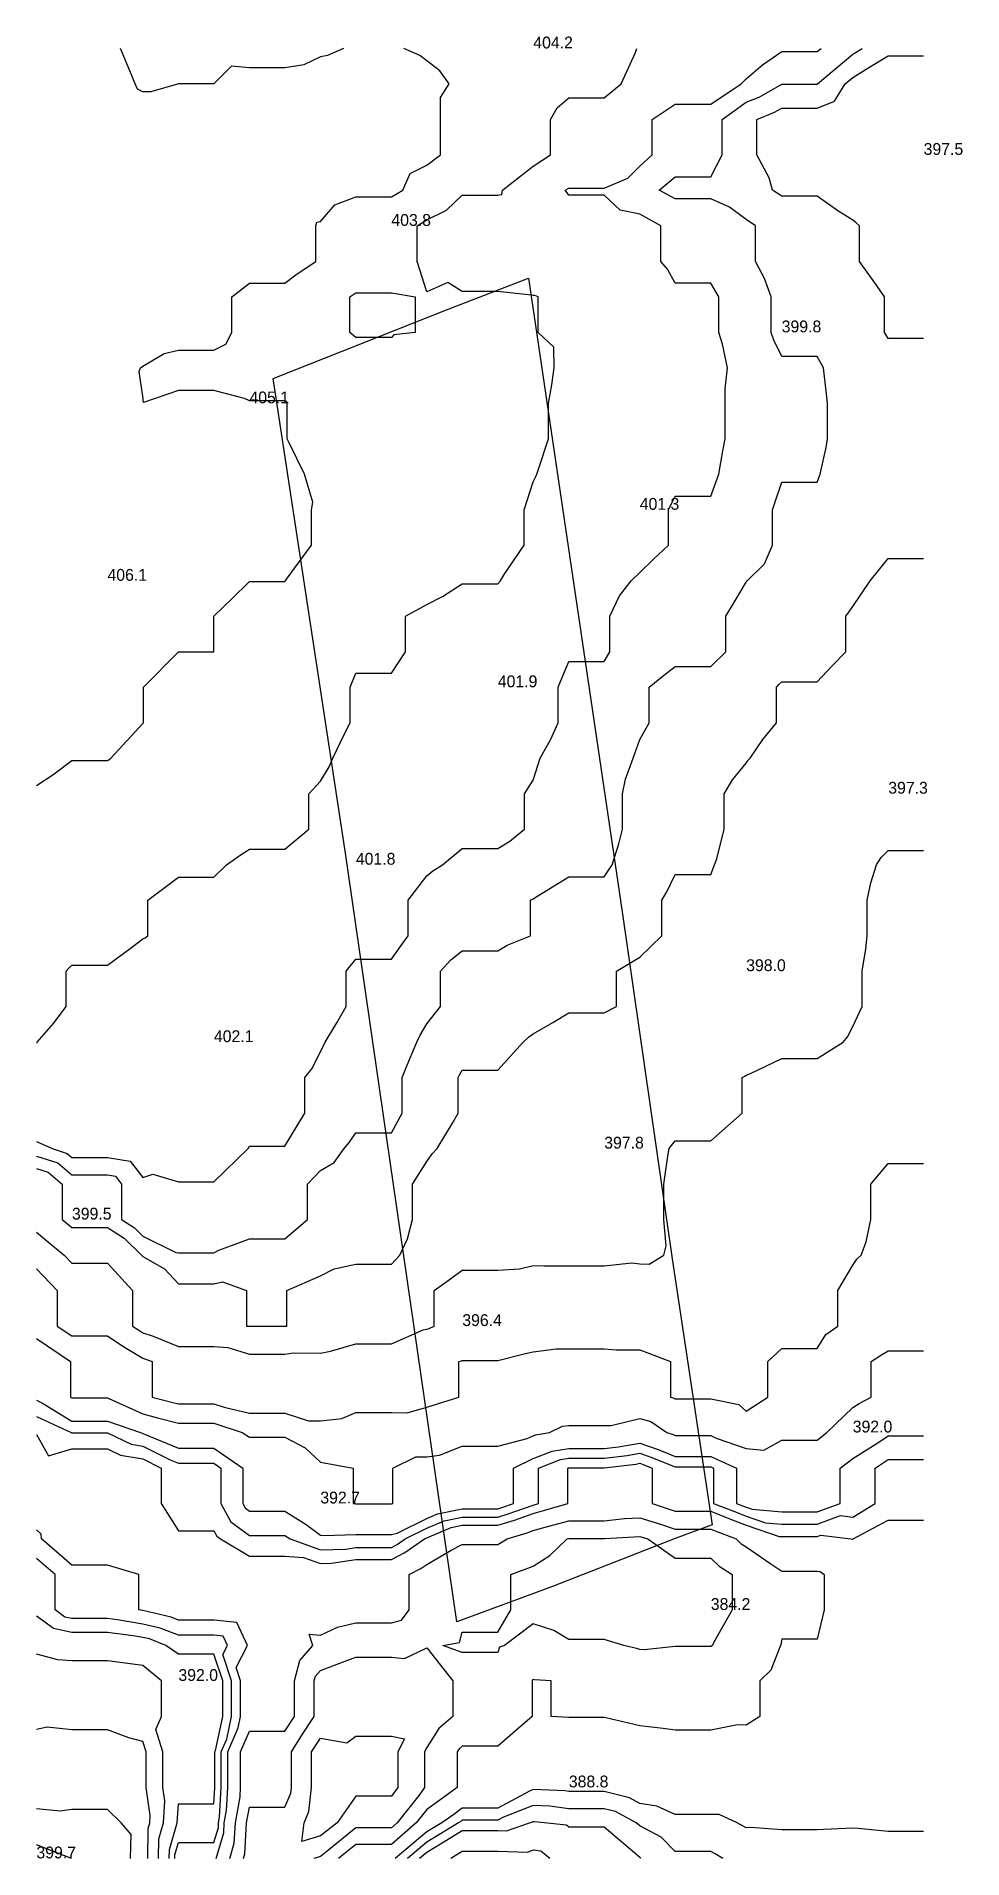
# Model space of a CAD drawing. Extents: x 0 to 78, y 0 to 154.
import ezdxf

# ---------------------------------------------------------------- set-up
doc = ezdxf.new("R2010")
doc.units = 0
for name, color, linetype in [('CONTOURS_MAJEURES', 3, 'CONTINUOUS'), ('CONTOURS_MINEURES', 8, 'CONTINUOUS'), ('PARCELLE', 4, 'CONTINUOUS'), ('POINTS_COTES', 7, 'CONTINUOUS')]:
    doc.layers.add(name, color=color, linetype=linetype)

msp = doc.modelspace()

# ---------------------------------------------------------------- linework, layer by layer
at = {"layer": 'CONTOURS_MAJEURES'}
for points in [[(-0.002, 59.372), (1.798, 58.8), (3.001, 57.783), (5.223, 57.783), (6.003, 57.783), (6.67, 57.671), (7.187, 57.004), (7.187, 55.815), (7.187, 53.998), (8.289, 53.29), (8.995, 52.603), (11.791, 51.209), (11.998, 51.177), (12.173, 51.177), (15, 51.177), (15.41, 51.411), (18.003, 52.371), (19.633, 52.371), (21.005, 52.371), (22.9, 53.998), (22.9, 55.1), (22.9, 57.004), (23.448, 57.554), (23.997, 58.161), (25.178, 58.822), (26.018, 60), (26.468, 60.53), (26.999, 61.34), (28.659, 61.34), (30.002, 61.34), (30.916, 62.996), (30.916, 65.087), (30.916, 66.002), (31.54, 67.537), (32.159, 68.998), (32.427, 69.576), (33.004, 70.54), (34.141, 72.005), (34.141, 73.143), (34.141, 75), (35.03, 75.968), (35.996, 76.72), (37.72, 76.72), (38.999, 76.72), (39.802, 77.195), (41.761, 77.996), (41.761, 80.762), (41.761, 81.003), (41.928, 81.076), (42.001, 81.11), (42.376, 81.377), (45.004, 82.975), (46.025, 82.975), (47.995, 82.975), (48.673, 83.998), (49.24, 85.758), (49.542, 87.005), (49.542, 88.548), (49.542, 90.001), (49.782, 91.214), (50.428, 92.996), (50.998, 94.571), (51.788, 96.003), (51.788, 98.21), (51.788, 98.999), (53.011, 99.989), (54, 100.752), (55.251, 100.752), (57.003, 100.752), (58.276, 102.005), (58.276, 103.28), (58.276, 105.001), (58.918, 106.079), (59.995, 107.889), (60.074, 107.996), (61.554, 109.441), (62.219, 111.003), (62.219, 113.222), (62.219, 113.999), (62.405, 114.592), (62.997, 116.337), (63.664, 116.337), (66, 116.337), (66.245, 117.005), (66.75, 119.252), (66.866, 120.001), (66.866, 122.133), (66.866, 122.997), (66.79, 123.788), (66.53, 126.003), (66, 126.966), (65.035, 126.966), (62.997, 126.966), (62.341, 128.345), (62.12, 128.999), (62.12, 129.875), (62.12, 131.995), (61.547, 133.549), (60.771, 135.001), (60.771, 137.222), (60.771, 137.997), (59.995, 138.54), (58.572, 139.574), (57.003, 140.298), (54.705, 140.298), (54, 140.298), (52.646, 141.004), (54, 142.133), (55.133, 142.133), (57.003, 142.133), (57.966, 143.999), (57.966, 146.03), (57.966, 146.995), (59.995, 148.444), (61.103, 148.892), (62.997, 149.981), (65.979, 149.981), (66, 149.981), (66.014, 149.987), (66.023, 150.002), (69.002, 152.505), (69.809, 152.997)], [(-0.002, 37.341), (2.94, 36.002), (2.962, 35.963), (3.001, 35.974), (3.028, 35.974), (6.003, 35.974), (8.01, 35.012), (8.995, 34.849), (11.306, 33.687), (11.998, 33.405), (12.406, 33.405), (15, 33.405), (15.59, 32.995), (15.59, 32.407), (15.59, 29.999), (16.436, 28.436), (18.003, 27.293), (18.293, 27.293), (21.005, 27.293), (21.456, 27.004), (23.997, 26.083), (26.147, 26.15), (26.999, 26.28), (29.279, 26.28), (30.002, 26.28), (30.48, 26.525), (31.167, 27.004), (33.004, 27.923), (34.466, 28.536), (35.996, 28.854), (37.144, 28.854), (38.999, 28.854), (39.875, 29.125), (42.001, 29.87), (42.448, 29.999), (42.448, 30.445), (42.448, 32.995), (44.286, 33.714), (45.004, 33.834), (45.839, 33.834), (47.995, 33.834), (49.929, 34.065), (50.998, 34.244), (51.925, 33.924), (54, 33.101), (54.106, 33.101), (57.003, 33.101), (57.235, 32.995), (57.235, 32.763), (57.235, 29.999), (59.221, 29.225), (59.995, 28.926), (61.633, 28.364), (62.997, 28.246), (64.755, 28.246), (66, 28.246), (67.974, 28.973), (69.002, 28.846), (70.902, 29.999), (70.902, 31.1), (70.902, 32.995), (72.005, 33.717), (72.723, 33.717), (74.996, 33.717)], [(11.685, -0.001), (11.689, 0.307), (11.998, 1.35), (13.352, 1.35), (15, 1.35), (15.377, 2.618), (15.398, 2.995), (15.484, 3.479), (15.621, 6.001), (15.621, 8.377), (15.621, 8.997), (16.087, 10.085), (16.501, 12.004), (16.501, 13.501), (16.501, 14.999), (15.751, 17.246), (16.137, 17.995), (15.78, 18.776), (15, 18.856), (12.857, 18.856), (11.998, 18.856), (10.464, 19.466), (8.995, 19.81), (6.839, 20.162), (6.003, 20.276), (3.725, 20.276), (3.001, 20.276), (2.4, 20.4), (1.569, 21.001), (1.569, 22.568), (1.569, 23.997), (-0.002, 25.36)], [(58.021, -0.001), (57.38, 0.376), (57.003, 0.569), (56.431, 0.569), (54, 0.569), (52.806, 1.803), (50.998, 2.754), (50.701, 2.995), (48.957, 3.958), (47.995, 4.197), (46.799, 4.197), (45.004, 4.197), (43.405, 4.4), (42.001, 4.457), (39.484, 3.481), (38.999, 3.222), (38.772, 3.222), (35.996, 3.222), (35.866, 3.126), (35.683, 2.995), (33.004, 1.372), (31.353, -0.001)]]:
    msp.add_lwpolyline(points, dxfattribs=at)
at = {"layer": 'CONTOURS_MINEURES'}
for points in [[(-0.002, 60.59), (1.318, 60), (2.595, 59.595), (3.001, 59.251), (3.751, 59.251), (6.003, 59.251), (7.927, 58.93), (8.995, 57.552), (9.834, 57.841), (11.998, 57.177), (14.827, 57.177), (15, 57.177), (17.885, 60), (18.003, 60.207), (20.798, 60.207), (21.005, 60.207), (22.688, 62.996), (22.688, 64.687), (22.688, 66.002), (23.266, 66.734), (23.997, 68.172), (24.418, 68.998), (25.383, 70.617), (26.171, 72.005), (26.171, 74.174), (26.171, 75), (26.999, 76.02), (28.022, 76.02), (30.002, 76.02), (30.833, 77.167), (31.412, 77.996), (31.412, 79.408), (31.412, 81.003), (33.004, 83.058), (33.519, 83.483), (34.334, 83.998), (35.996, 85.365), (37.634, 85.365), (38.999, 85.365), (40.028, 85.974), (41.251, 87.005), (41.251, 89.252), (41.251, 90.001), (42.001, 91.142), (42.593, 92.996), (43.444, 94.558), (44.103, 96.003), (44.103, 96.902), (44.103, 98.999), (45.004, 101.176), (45.829, 101.176), (47.995, 101.176), (48.466, 102.005), (48.466, 104.531), (48.466, 105.001), (49.276, 106.718), (50.283, 107.996), (50.998, 108.696), (52.164, 109.836), (53.415, 111.003), (53.415, 113.414), (53.415, 113.999), (54, 115.144), (55.859, 115.144), (57.003, 115.144), (57.697, 117.005), (58.016, 118.987), (58.222, 120.001), (58.222, 121.776), (58.222, 122.997), (58.222, 124.222), (58.425, 126.003), (58, 128.001), (57.687, 128.999), (57.687, 129.684), (57.687, 131.995), (57.003, 133.168), (55.831, 133.168), (54, 133.168), (53.353, 134.353), (52.77, 135.001), (52.77, 136.229), (52.77, 137.997), (50.998, 138.999), (49.335, 139.338), (47.995, 140.6), (47.594, 140.6), (45.004, 140.6), (44.689, 141.004), (45.004, 141.185), (47.815, 141.185), (47.995, 141.185), (49.978, 142.021), (50.998, 143.058), (52.041, 143.999), (52.041, 145.954), (52.041, 146.995), (54, 148.29), (55.71, 148.29), (57.003, 148.29), (59.558, 150.002), (59.995, 150.425), (61.382, 151.613), (62.997, 152.748), (63.247, 152.748), (66, 152.748), (66.321, 152.997)], [(-0.002, 68.919), (0.045, 68.951), (0.073, 68.998), (1.44, 70.561), (2.512, 72.005), (2.512, 74.513), (2.512, 75), (2.748, 75.253), (3.001, 75.512), (5.491, 75.512), (6.003, 75.512), (7.907, 76.907), (8.995, 77.717), (9.177, 77.814), (9.424, 77.996), (9.424, 78.425), (9.424, 81.003), (11.998, 82.946), (13.053, 82.946), (15, 82.946), (16.055, 83.998), (17.211, 84.791), (18.003, 85.31), (19.695, 85.31), (21.005, 85.31), (23.021, 87.005), (23.021, 87.982), (23.021, 90.001), (23.997, 91.046), (24.734, 92.26), (25.061, 92.996), (26.047, 95.05), (26.523, 96.003), (26.523, 96.478), (26.523, 98.999), (26.999, 100.183), (28.819, 100.183), (30.002, 100.183), (31.203, 102.005), (31.203, 103.803), (31.203, 105.001), (33.004, 105.988), (34.317, 106.682), (35.996, 107.75), (38.751, 107.75), (38.999, 107.75), (39.215, 107.996), (39.524, 108.523), (41.215, 111.003), (41.215, 111.788), (41.215, 113.999), (42.001, 116.361), (42.206, 116.8), (42.292, 117.005), (42.43, 117.433), (43.297, 120.001), (43.297, 121.704), (43.297, 122.997), (43.559, 124.557), (43.764, 126.003), (43.745, 127.743), (42.402, 128.999), (42.402, 131.595), (42.402, 131.995), (42.123, 132.117), (42.001, 132.12), (41.847, 132.149), (38.999, 132.454), (36.455, 132.454), (35.996, 132.454), (34.775, 133.222), (33.004, 132.437), (32.175, 135.001), (32.175, 135.829), (32.175, 137.997), (33.004, 138.513), (34.673, 139.327), (35.996, 140.584), (38.58, 140.584), (38.999, 140.584), (39.345, 140.657), (39.382, 141.004), (42.001, 143.051), (43.464, 143.999), (43.464, 145.536), (43.464, 146.995), (44.014, 147.986), (45.004, 148.836), (46.164, 148.836), (47.995, 148.836), (49.44, 150.002), (50.649, 152.649), (50.748, 152.997)], [(-0.002, 90.681), (1.39, 91.607), (3.001, 92.806), (3.191, 92.806), (6.003, 92.806), (6.124, 92.875), (6.275, 92.996), (8.995, 95.93), (9.03, 95.968), (9.062, 96.003), (9.062, 96.069), (9.062, 98.999), (11.998, 102.005), (15, 102.005), (15, 105.001), (16.519, 106.481), (18.003, 107.927), (20.935, 107.927), (21.005, 107.927), (21.059, 107.996), (21.148, 108.14), (23.239, 111.003), (23.239, 111.762), (23.239, 113.999), (23.354, 114.645), (22.647, 117.005), (21.357, 119.649), (21.191, 120.001), (21.191, 122.811), (21.191, 122.997), (21.155, 123.147), (21.005, 123.215), (20.787, 123.215), (18.003, 123.215), (17.596, 123.404), (15, 124.087), (13.912, 124.087), (11.998, 124.087), (9.053, 123.055), (8.995, 123.598), (8.672, 125.678), (8.792, 126.003), (8.995, 126.151), (10.801, 127.197), (11.998, 127.487), (13.484, 127.487), (15, 127.487), (16.014, 127.988), (16.516, 128.999), (16.516, 130.482), (16.516, 131.995), (18.003, 133.156), (19.845, 133.156), (21.005, 133.156), (22.045, 133.956), (23.611, 135.001), (23.611, 137.61), (23.611, 137.997), (23.69, 138.305), (23.997, 138.361), (25.235, 139.764), (26.999, 140.45), (29.449, 140.45), (30.002, 140.45), (30.957, 141.004), (31.586, 142.419), (33.004, 143.143), (34.144, 143.999), (34.144, 145.854), (34.144, 146.995), (34.144, 148.856), (34.894, 150.002), (34.109, 151.108), (33.004, 151.945), (32.395, 152.389), (31.053, 152.997)], [(25.949, 152.997), (24.607, 152.389), (23.997, 152.302), (22.608, 151.606), (21.005, 151.363), (19.367, 151.363), (18.003, 151.363), (16.501, 151.499), (15, 150.002), (11.998, 150.002), (9.669, 149.327), (8.995, 149.327), (8.55, 149.555), (8.35, 150.002), (7.898, 151.1), (7.097, 152.997)], [(74.996, 128.478), (74.476, 128.478), (72.005, 128.478), (71.811, 128.806), (71.689, 128.999), (71.689, 131.679), (71.689, 131.995), (71.004, 132.997), (69.588, 135.001), (69.588, 135.586), (69.588, 137.997), (69.278, 138.274), (69.002, 138.469), (67.738, 139.263), (66, 140.517), (65.514, 140.517), (62.997, 140.517), (62.229, 141.004), (61.932, 142.067), (60.891, 143.999), (60.891, 144.894), (60.891, 146.995), (62.392, 147.601), (62.997, 147.95), (63.951, 147.95), (66, 147.95), (67.465, 148.535), (68.369, 150.002), (69.002, 150.534), (70.376, 151.373), (72.005, 152.383), (72.618, 152.383), (74.996, 152.383)], [(30.002, 132.344), (32.004, 131.995), (32.004, 130.996), (32.004, 128.999), (30.212, 128.79), (30.002, 128.552), (27.448, 128.552), (26.999, 128.552), (26.482, 128.999), (26.482, 131.478), (26.482, 131.995), (26.999, 132.344), (29.653, 132.344), (30.002, 132.344)], [(-0.002, 58.324), (1.002, 58.006), (2.185, 57.004), (2.185, 54.815), (2.185, 53.998), (2.631, 53.629), (3.001, 53.324), (3.676, 53.324), (6.003, 53.324), (7.416, 52.417), (8.871, 51.002), (8.995, 50.866), (10.831, 49.834), (11.998, 48.566), (14.431, 48.566), (15, 48.566), (15.734, 48.73), (17.752, 47.995), (17.752, 45.249), (17.752, 45), (17.984, 44.982), (18.003, 44.976), (18.026, 44.976), (21.005, 44.976), (21.171, 45), (21.171, 47.829), (21.171, 47.995), (23.997, 49.242), (25.159, 49.838), (26.999, 50.236), (27.765, 50.236), (30.002, 50.236), (30.725, 51.002), (31.371, 52.368), (31.796, 53.998), (31.796, 55.208), (31.796, 57.004), (33.004, 58.9), (33.442, 59.562), (33.859, 60), (35.158, 62.157), (35.641, 62.996), (35.641, 63.352), (35.641, 66.002), (35.755, 66.243), (35.996, 66.619), (36.614, 66.619), (38.999, 66.619), (41.132, 68.998), (41.588, 69.411), (42.001, 69.687), (43.653, 70.652), (45.004, 71.474), (45.532, 71.474), (47.995, 71.474), (49.035, 72.005), (49.035, 73.963), (49.035, 75), (50.998, 76.185), (52.857, 77.996), (52.857, 79.141), (52.857, 81.003), (53.294, 81.707), (54, 83.181), (56.184, 83.181), (57.003, 83.181), (57.246, 83.755), (57.329, 83.998), (57.502, 84.499), (58.125, 87.005), (58.125, 88.128), (58.125, 90.001), (58.829, 91.168), (59.995, 92.568), (60.169, 92.822), (60.344, 92.996), (61.413, 94.583), (62.547, 96.003), (62.547, 98.549), (62.547, 98.999), (62.769, 99.227), (62.997, 99.45), (63.448, 99.45), (66, 99.45), (67.23, 100.774), (68.43, 102.005), (68.43, 104.43), (68.43, 105.001), (68.664, 105.338), (69.002, 105.827), (70.469, 107.996), (72.005, 109.886), (73.885, 109.886), (74.996, 109.886)], [(-0.002, 52.937), (1.059, 52.061), (2.341, 51.002), (3.001, 50.31), (5.312, 50.31), (6.003, 50.31), (8.126, 47.995), (8.126, 45.87), (8.126, 45), (8.645, 44.649), (8.995, 44.437), (9.858, 44.139), (11.998, 43.263), (13.259, 43.263), (15, 43.263), (16.17, 43.172), (18.003, 42.636), (20.372, 42.636), (21.005, 42.636), (21.739, 42.739), (23.997, 42.698), (24.86, 42.865), (26.999, 43.502), (28.501, 43.502), (30.002, 43.502), (32.68, 44.676), (33.004, 44.744), (33.209, 44.795), (33.611, 45), (33.611, 45.607), (33.611, 47.995), (34.999, 48.998), (35.996, 49.718), (37.279, 49.718), (38.999, 49.718), (40.825, 49.824), (42.001, 50.116), (42.9, 50.102), (45.004, 50.102), (45.899, 50.102), (47.995, 50.102), (50.339, 50.343), (50.998, 50.265), (51.78, 50.219), (53.027, 51.002), (53.217, 51.784), (53.04, 53.998), (53.04, 54.96), (53.04, 57.004), (53.372, 59.373), (53.481, 60), (54, 60.658), (56.344, 60.658), (57.003, 60.658), (59.662, 62.996), (59.662, 63.33), (59.662, 66.002), (59.869, 66.128), (59.995, 66.199), (60.348, 66.355), (62.997, 67.615), (64.383, 67.615), (66, 67.615), (68.197, 68.998), (68.55, 69.451), (69.002, 70.321), (69.795, 72.005), (69.795, 72.796), (69.795, 75), (70.116, 76.885), (70.214, 77.996), (70.214, 79.209), (70.214, 81.003), (70.546, 82.458), (71.004, 83.998), (71.404, 84.6), (72.005, 85.201), (73.8, 85.201), (74.996, 85.201)], [(-0.002, 49.832), (1.748, 47.995), (1.748, 46.249), (1.748, 45), (3.001, 44.175), (5.176, 44.175), (6.003, 44.175), (7.297, 43.3), (8.995, 42.274), (9.777, 42.004), (9.777, 41.221), (9.777, 38.997), (11.538, 38.539), (11.998, 38.419), (12.577, 38.419), (15, 38.419), (15.867, 38.133), (18.003, 37.635), (19.64, 37.635), (21.005, 37.635), (23, 37), (23.997, 36.982), (25.813, 37.186), (26.999, 37.689), (28.69, 37.689), (30.002, 37.689), (31.329, 37.674), (33.004, 38.132), (35.718, 38.997), (35.718, 41.724), (35.718, 42.004), (35.942, 42.059), (35.996, 42.087), (36.079, 42.087), (38.999, 42.087), (41.338, 42.666), (42.001, 42.808), (43.926, 43.079), (45.004, 43.066), (46.065, 43.066), (47.995, 43.066), (48.991, 42.997), (50.998, 42.986), (53.609, 42.004), (53.609, 39.39), (53.609, 38.997), (53.911, 38.908), (54, 38.848), (54.151, 38.848), (57.003, 38.848), (59.36, 38.362), (59.995, 37.809), (61.812, 38.997), (61.812, 40.817), (61.812, 42.004), (62.997, 43.114), (64.109, 43.114), (66, 43.114), (66.729, 44.272), (67.74, 45), (67.74, 46.259), (67.74, 47.995), (69.002, 50.135), (69.357, 50.647), (69.706, 51.002), (70.128, 52.125), (70.533, 53.998), (70.533, 55.472), (70.533, 57.004), (72.005, 58.746), (73.744, 58.746), (74.996, 58.746)], [(-0.002, 43.944), (2.873, 42.004), (2.873, 41.876), (2.873, 38.997), (3.001, 38.919), (5.925, 38.919), (6.003, 38.919), (6.122, 38.878), (8.995, 37.573), (10.244, 37.248), (11.998, 36.791), (14.209, 36.791), (15, 36.791), (17.387, 36.002), (18.003, 35.614), (20.618, 35.614), (21.005, 35.614), (22.713, 34.712), (23.997, 33.506), (26.785, 32.995), (26.785, 30.213), (26.785, 29.999), (26.972, 29.973), (26.999, 29.974), (27.025, 29.974), (30.002, 29.974), (30.124, 29.999), (30.124, 30.122), (30.124, 32.995), (32.057, 33.944), (33.004, 33.931), (34.078, 34.074), (35.996, 34.854), (37.143, 34.854), (38.999, 34.854), (41.489, 35.488), (42.001, 35.73), (42.196, 35.806), (43.357, 36.002), (44.477, 36.527), (45.004, 36.591), (47.407, 36.591), (47.995, 36.591), (48.582, 36.587), (50.998, 37.197), (51.923, 36.924), (53.287, 36.002), (53.818, 35.819), (54, 35.746), (56.748, 35.746), (57.003, 35.746), (57.469, 35.533), (59.995, 34.64), (61.484, 34.51), (62.997, 35.344), (63.655, 35.344), (66, 35.344), (66.823, 36.002), (69.002, 38.114), (69.545, 38.456), (70.56, 38.997), (70.56, 40.558), (70.56, 42.004), (71.437, 42.57), (72.005, 42.908), (72.907, 42.908), (74.996, 42.908)], [(-0.002, 38.721), (0.507, 38.49), (3.001, 36.961), (3.962, 36.961), (6.003, 36.961), (8.796, 36.002), (8.931, 35.937), (8.995, 35.926), (9.146, 35.85), (11.998, 34.684), (13.684, 34.684), (15, 34.684), (17.432, 32.995), (17.432, 30.569), (17.432, 29.999), (17.632, 29.629), (18.003, 29.359), (20.363, 29.359), (21.005, 29.359), (22.789, 28.214), (23.997, 27.326), (24.28, 27.286), (26.999, 27.38), (29.625, 27.38), (30.002, 27.38), (30.48, 27.481), (33.004, 28.744), (33.888, 29.115), (35.996, 29.553), (36.444, 29.553), (38.999, 29.553), (39.341, 29.658), (40.315, 29.999), (40.315, 31.682), (40.315, 32.995), (42.001, 33.79), (43.59, 34.411), (45.004, 34.649), (46.65, 34.649), (47.995, 34.649), (49.202, 34.793), (50.998, 35.093), (52.556, 34.555), (54, 33.983), (54.987, 33.983), (57.003, 33.983), (59.165, 32.995), (59.165, 30.83), (59.165, 29.999), (59.762, 29.767), (59.995, 29.677), (60.487, 29.508), (62.997, 29.29), (63.709, 29.29), (66, 29.29), (67.926, 29.999), (67.926, 31.073), (67.926, 32.995), (69.002, 33.811), (71.196, 35.192), (72.005, 35.721), (74.717, 35.721), (74.996, 35.721)], [(-0.002, 35.841), (1.025, 34.023), (3.001, 34.608), (4.393, 34.608), (6.003, 34.608), (7.09, 34.087), (8.995, 33.771), (10.539, 32.995), (10.539, 31.54), (10.539, 29.999), (11.998, 27.685), (12.68, 27.685), (15, 27.685), (15.239, 27.243), (15.567, 27.004), (18.003, 25.543), (19.546, 25.543), (21.005, 25.543), (22.564, 25.437), (23.997, 24.918), (24.946, 24.947), (26.999, 25.261), (28.261, 25.261), (30.002, 25.261), (31.153, 25.851), (32.808, 27.004), (33.004, 27.102), (35.043, 27.958), (35.996, 28.156), (37.844, 28.156), (38.999, 28.156), (40.409, 28.592), (42.001, 29.15), (44.929, 29.999), (44.929, 32.921), (44.929, 32.995), (44.983, 33.016), (45.004, 33.02), (45.028, 33.02), (47.995, 33.02), (50.656, 33.337), (50.998, 33.394), (51.294, 33.292), (52.043, 32.995), (52.043, 31.952), (52.043, 29.999), (54, 29.337), (54.664, 29.337), (57.003, 29.337), (58.68, 28.683), (59.995, 28.175), (62.779, 27.221), (62.997, 27.202), (65.801, 27.202), (66, 27.202), (66.315, 27.318), (68.852, 27.004), (68.989, 26.99), (69.002, 26.979), (69.043, 27.004), (72.005, 28.59), (73.413, 28.59), (74.996, 28.59)], [(15.181, -0.001), (15.826, 2.171), (15.872, 2.995), (16.061, 4.056), (16.166, 6.001), (16.166, 7.833), (16.166, 8.997), (17.04, 11.039), (17.248, 12.004), (17.248, 14.247), (17.248, 14.999), (16.871, 16.128), (17.833, 17.995), (16.944, 19.941), (15, 20.141), (14.14, 20.141), (11.998, 20.141), (11.382, 20.385), (8.995, 20.945), (8.647, 21.001), (8.647, 23.649), (8.647, 23.997), (6.003, 24.774), (3.777, 24.774), (3.001, 24.774), (0.424, 27.004), (0.396, 27.4), (-0.002, 27.763)], [(16.344, -0.001), (16.724, 1.275), (16.819, 2.995), (17.213, 5.211), (17.256, 6.001), (17.256, 6.746), (17.256, 8.997), (18.003, 10.742), (19.262, 10.742), (21.005, 10.742), (21.823, 12.004), (21.823, 12.823), (21.823, 14.999), (22.26, 16.738), (23.374, 17.995), (23.056, 18.94), (23.997, 18.874), (25.439, 19.558), (26.999, 19.898), (28.9, 19.898), (30.002, 19.898), (30.857, 20.146), (31.513, 21.001), (31.513, 22.509), (31.513, 23.997), (32.5, 24.503), (33.004, 24.855), (35.044, 26.047), (35.996, 26.519), (36.48, 26.519), (38.999, 26.519), (39.789, 27.004), (41.478, 27.526), (42.001, 27.71), (42.999, 27.999), (45.004, 28.531), (46.529, 28.531), (47.995, 28.531), (49.715, 28.719), (50.998, 28.793), (52.745, 28.257), (54, 27.832), (56.173, 27.832), (57.003, 27.832), (57.598, 27.6), (59.14, 27.004), (59.583, 26.59), (59.995, 26.322), (62.092, 24.904), (62.997, 24.283), (65.714, 24.283), (66, 24.283), (66.259, 24.257), (66.588, 23.997), (66.588, 23.41), (66.588, 21.001), (66, 18.518), (65.478, 18.518), (62.997, 18.518), (62.919, 18.073), (62.897, 17.995), (62.08, 15.914), (61.152, 14.999), (61.152, 13.158), (61.152, 12.004), (59.995, 11.269), (59.269, 11.275), (57.003, 10.83), (55.172, 10.83), (54, 10.83), (52.989, 10.991), (50.998, 11.199), (48.132, 11.867), (47.995, 11.905), (47.897, 11.905), (45.004, 11.905), (43.502, 12.004), (43.502, 13.501), (43.502, 14.999), (42.1, 15.097), (42.001, 15.113), (41.918, 15.082), (41.89, 14.999), (41.89, 14.888), (41.89, 12.004), (38.999, 9.495), (36.494, 9.495), (35.996, 9.495), (35.732, 9.262), (35.563, 8.997), (35.563, 8.563), (35.563, 6.001), (34.089, 4.912), (33.004, 4.136), (32.1, 2.995), (30.002, 1.183), (28.815, 1.183), (26.999, 1.183), (25.545, -0.001)], [(45.004, 27.041), (45.041, 27.041), (47.995, 27.041), (48.037, 27.046), (50.998, 27.217), (51.691, 27.004), (54, 25.374), (55.628, 25.374), (57.003, 25.374), (57.713, 24.711), (58.807, 23.997), (58.807, 22.19), (58.807, 21.001), (57.225, 18.218), (57.139, 17.995), (57.003, 17.909), (54.086, 17.909), (54, 17.909), (51.366, 17.628), (50.998, 17.666), (50.73, 17.728), (49.64, 17.995), (47.995, 18.492), (45.499, 18.492), (45.004, 18.492), (43.725, 19.275), (42.001, 19.822), (39.558, 17.995), (39.151, 17.843), (38.999, 17.396), (38.398, 17.396), (35.996, 17.396), (34.351, 17.995), (35.754, 18.238), (35.996, 19.135), (37.135, 19.135), (38.999, 19.135), (40.102, 21.001), (40.102, 22.897), (40.102, 23.997), (42.001, 24.698), (43.406, 25.597), (44.863, 27.004), (45.004, 27.041)], [(11.231, -0.001), (11.241, 0.753), (11.905, 2.995), (11.998, 4.598), (13.399, 4.598), (15, 4.598), (15.076, 6.001), (15.076, 8.921), (15.076, 8.997), (15.134, 9.13), (15.754, 12.004), (15.754, 12.756), (15.754, 14.999), (15, 17.257), (14.261, 17.257), (11.998, 17.257), (10.932, 17.995), (9.546, 18.546), (8.995, 18.676), (8.187, 18.807), (6.003, 19.106), (4.893, 19.106), (3.001, 19.106), (1.432, 19.43), (-0.002, 20.467)], [(10.324, -0.001), (10.346, 1.646), (10.746, 2.995), (10.853, 4.855), (10.684, 6.001), (10.684, 7.686), (10.684, 8.997), (10.098, 10.899), (10.562, 12.004), (10.562, 13.566), (10.562, 14.999), (8.995, 16.304), (7.499, 16.497), (6.003, 16.711), (4.288, 16.711), (3.001, 16.711), (1.798, 16.794), (-0.002, 17.249)], [(17.508, -0.001), (17.621, 0.38), (17.766, 2.995), (18.003, 4.325), (19.331, 4.325), (21.005, 4.325), (21.491, 5.513), (21.545, 6.001), (21.545, 6.542), (21.545, 8.997), (22.501, 10.5), (23.476, 12.004), (23.476, 14.478), (23.476, 14.999), (23.581, 15.416), (23.997, 15.885), (25.43, 16.429), (26.999, 17.006), (27.991, 17.006), (30.002, 17.006), (31.098, 16.901), (33.004, 17.786), (35.193, 14.999), (35.193, 14.195), (35.193, 12.004), (34.027, 10.976), (33.004, 9.37), (32.811, 8.997), (32.811, 6.194), (32.811, 6.001), (32.342, 5.337), (30.486, 2.995), (30.002, 2.577), (27.418, 2.577), (26.999, 2.577), (24.719, 0.719), (23.997, 0.164), (23.45, -0.001)], [(9.417, -0.001), (9.452, 2.539), (9.586, 2.995), (9.623, 3.623), (9.271, 6.001), (9.271, 6.276), (9.271, 8.997), (8.995, 9.892), (7.817, 10.181), (6.003, 10.862), (4.863, 10.862), (3.001, 10.862), (0.914, 11.087), (-0.002, 10.908)], [(23.997, 1.906), (22.439, 1.434), (22.637, 2.995), (23.033, 3.963), (23.26, 6.001), (23.26, 8.259), (23.26, 8.997), (23.997, 10.156), (26.232, 9.765), (26.999, 10.318), (28.318, 10.318), (30.002, 10.318), (31.113, 10.11), (30.536, 8.997), (30.536, 8.464), (30.536, 6.001), (30.002, 5.246), (27.754, 5.246), (26.999, 5.246), (25.413, 2.995), (23.997, 1.906)], [(74.996, 2.262), (74.264, 2.262), (72.005, 2.262), (69.467, 2.531), (69.002, 2.567), (66.563, 2.433), (66, 2.408), (65.412, 2.408), (62.997, 2.408), (60.383, 2.607), (59.995, 2.583), (59.736, 2.735), (59.229, 2.995), (57.723, 3.718), (57.003, 3.723), (56.275, 3.723), (54, 3.723), (52.428, 4.427), (50.998, 4.653), (50.13, 5.132), (47.995, 5.664), (45.339, 5.664), (45.004, 5.664), (44.705, 5.702), (42.001, 5.812), (41.692, 5.692), (38.999, 4.255), (37.74, 4.255), (35.996, 4.255), (35.273, 3.721), (34.258, 2.995), (33.004, 2.235), (30.314, -0.001)], [(7.949, -0.001), (8.008, 2.006), (7.163, 2.995), (6.003, 4.131), (4.136, 4.131), (3.001, 4.131), (2.005, 3.991), (-0.002, 4.186)], [(51.101, -0.001), (51.051, 0.051), (50.998, 0.079), (50.569, 0.427), (47.995, 2.64), (47.641, 2.64), (45.004, 2.64), (44.807, 2.798), (42.925, 2.995), (42.105, 3.099), (42.001, 3.103), (41.722, 2.995), (39.698, 2.297), (38.999, 2.315), (38.318, 2.315), (35.996, 2.315), (34.293, 1.289), (33.004, 0.508), (32.391, -0.001)], [(2.96, -0.001), (-0.002, 1.144)], [(43.393, -0.001), (42.624, 0.62), (42.001, 0.685), (41.49, 0.509), (38.999, 0.574), (36.572, 0.574), (35.996, 0.574), (35.042, -0.001)]]:
    msp.add_lwpolyline(points, dxfattribs=at)
at = {"layer": 'PARCELLE'}
msp.add_lwpolyline([(35.536, 20), (33.674, 32.833), (26.132, 84.962), (20, 125.091), (34.654, 130.893), (41.585, 133.572), (49.504, 80.001), (53.728, 50.687), (57.129, 28.201), (53.99, 27.049), (43.609, 22.99), (35.536, 20)], close=True, dxfattribs=at)

# ---------------------------------------------------------------- texts
at = {"layer": 'POINTS_COTES'}
for s, p in [('404.2', (42.001, 152.997)), ('397.5', (74.996, 143.999)), ('403.8', (30.002, 137.997)), ('399.8', (62.997, 128.999)), ('405.1', (18.003, 122.997)), ('401.3', (50.998, 113.999)), ('406.1', (6.003, 107.996)), ('401.9', (38.999, 98.999)), ('397.3', (72.005, 90.001)), ('401.8', (26.999, 83.998)), ('398.0', (59.995, 75)), ('402.1', (15, 68.998)), ('397.8', (47.995, 60)), ('399.5', (3.001, 53.998)), ('396.4', (35.996, 45)), ('392.0', (69.002, 36.002)), ('392.7', (23.997, 29.999)), ('384.2', (57.003, 21.001)), ('392.0', (11.998, 14.999)), ('388.8', (45.004, 6.001)), ('399.7', (-0.002, -0.001))]:
    msp.add_text(s, height=1, dxfattribs=at).set_placement(p)

doc.saveas('drawing.dxf')
